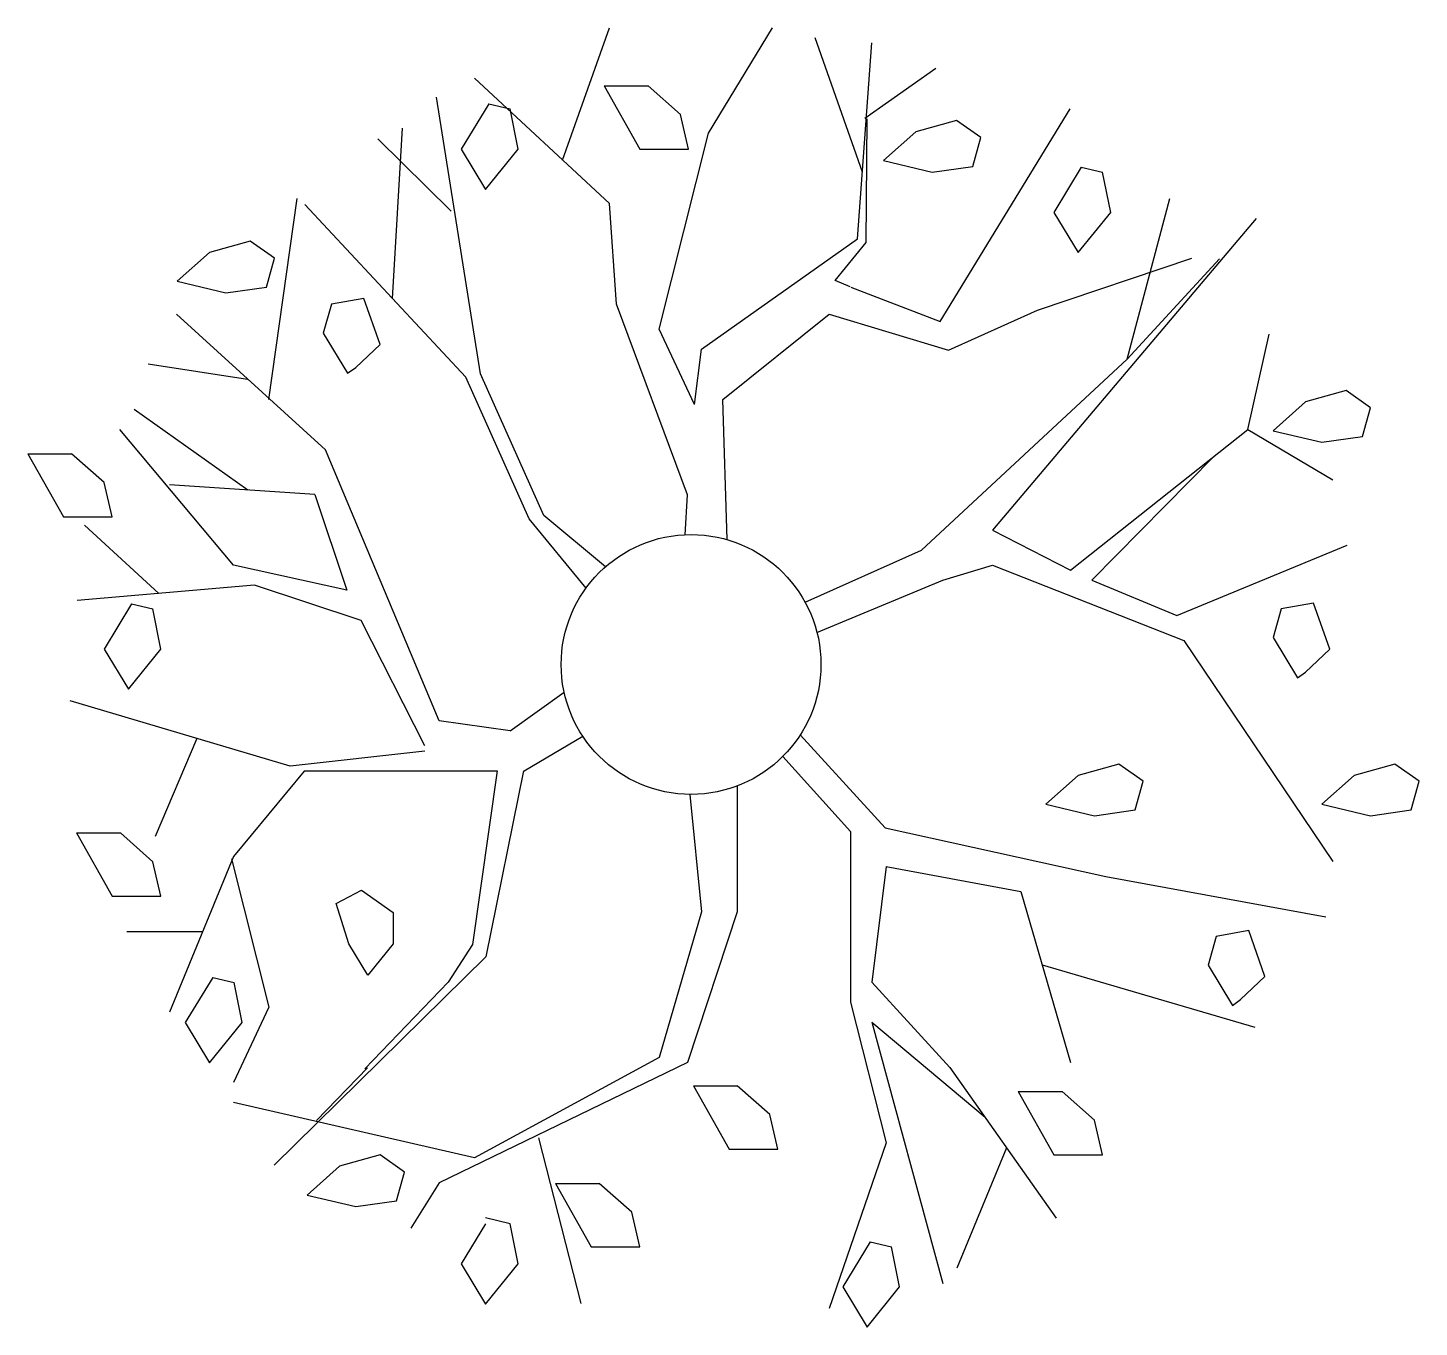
# Model space of a CAD drawing. Extents: x -30.6 to 33.6, y -30.6 to 29.4.
import ezdxf

# ---------------------------------------------------------------- set-up
doc = ezdxf.new("R2010")
doc.units = 0
doc.layers.get('0').update_dxf_attribs({"linetype": 'CONTINUOUS'})

msp = doc.modelspace()

# ---------------------------------------------------------------- linework, layer by layer
at = {"color": 7, "linetype": 'CONTINUOUS'}
for p, q in [((-5.932192, 23.297256), (-3.774921, 29.406631)), ((0.812101, 24.535202), (3.760906, 29.406631)), ((7.915707, 22.743607), (5.726788, 28.942673)), ((7.692627, 19.663834), (8.347927, 28.710648)), ((-3.77492, 21.287613), (-10.000187, 27.086838)), ((8.02029, 25.231155), (11.296749, 27.550797)), ((-4.013927, 26.723343), (-2.36429, 23.803543)), ((-4.013927, 26.723343), (-1.989384, 26.723343)), ((-0.489717, 25.396133), (-1.989384, 26.723343)), ((-9.726654, 13.429352), (-11.756198, 26.201767)), ((-9.34705, 25.893845), (-10.612398, 23.803513)), ((-9.34705, 25.893845), (-8.362919, 25.661575)), ((-7.988008, 23.803513), (-8.362919, 25.661575)), ((-0.114809, 23.803543), (-0.489717, 25.396133)), ((8.078827, 19.493912), (8.131496, 25.19957)), ((12.257305, 25.130753), (10.382748, 24.599869)), ((11.507477, 15.840469), (17.506073, 25.661575)), ((13.38208, 24.334427), (12.257305, 25.130753)), ((-13.796986, 16.910294), (-13.334735, 24.764877)), ((-1.481415, 15.488388), (0.812101, 24.535202)), ((10.382748, 24.599869), (8.883118, 23.27269)), ((-11.079683, 20.933151), (-14.462252, 24.285904)), ((-10.612398, 23.803513), (-9.487642, 21.94548)), ((-9.487642, 21.94548), (-7.988008, 23.803513)), ((-2.36429, 23.803543), (-0.114809, 23.803543)), ((13.007141, 23.007248), (13.38208, 24.334427)), ((8.883118, 23.27269), (11.132584, 22.741806)), ((11.132584, 22.741806), (13.007141, 23.007248)), ((18.021641, 22.974075), (16.756271, 20.883713)), ((18.021641, 22.974075), (19.005768, 22.741806)), ((19.380676, 20.883713), (19.005768, 22.741806)), ((-19.501892, 12.240784), (-18.191317, 21.519608)), ((-10.403168, 13.269699), (-17.84482, 21.252457)), ((-3.447281, 16.648239), (-3.77492, 21.287613)), ((20.143158, 14.096558), (22.109024, 21.519608)), ((26.106407, 20.591873), (13.917892, 6.209595)), ((16.756271, 20.883713), (17.881042, 19.025711)), ((17.881042, 19.025711), (19.380676, 20.883713)), ((-20.36014, 19.556564), (-22.234697, 19.025681)), ((-19.235369, 18.760269), (-20.36014, 19.556564)), ((0.484467, 14.560501), (7.692627, 19.663834)), ((6.656677, 17.741196), (8.078827, 19.493912)), ((-22.234697, 19.025681), (-23.734331, 17.698502)), ((-19.610292, 17.43306), (-19.235369, 18.760269)), ((16.006439, 16.371353), (23.129776, 18.760269)), ((20.143158, 14.096558), (24.402542, 18.735977)), ((-23.734331, 17.698502), (-21.484865, 17.167618)), ((-21.484865, 17.167618), (-19.610292, 17.43306)), ((7.341415, 17.442886), (6.656677, 17.741196)), ((7.383453, 17.43306), (11.507477, 15.840469)), ((-15.111329, 16.902237), (-16.610979, 16.636795)), ((-14.361512, 14.778732), (-15.111329, 16.902237)), ((-16.880737, 9.921051), (-23.761261, 16.18428)), ((-16.610979, 16.636795), (-16.985901, 15.309586)), ((-0.170837, 7.833328), (-3.447281, 16.648239)), ((1.467407, 12.240784), (6.382065, 16.18428)), ((6.382065, 16.18428), (11.882385, 14.51329)), ((11.882385, 14.51329), (16.006439, 16.371353)), ((0.156799, 12.008804), (-1.481415, 15.488388)), ((-16.985901, 15.309586), (-15.861145, 13.451523)), ((25.713135, 10.848969), (26.696045, 15.256363)), ((-15.486237, 13.716965), (-14.361512, 14.778732)), ((0.156799, 12.008804), (0.484467, 14.560501)), ((-20.484818, 13.16864), (-25.071869, 13.864563)), ((-15.861145, 13.451523), (-15.486237, 13.716965)), ((10.641449, 5.281693), (20.143158, 14.096558)), ((-7.471619, 6.723816), (-10.403168, 13.269699)), ((-6.795105, 6.883484), (-9.726654, 13.429352)), ((1.662006, 5.765213), (1.467407, 12.240784)), ((30.253113, 12.655273), (28.37854, 12.12439)), ((31.377869, 11.858948), (30.253113, 12.655273)), ((-20.467602, 8.053085), (-25.727142, 11.776871)), ((28.37854, 12.12439), (26.878906, 10.797195)), ((31.002945, 10.531754), (31.377869, 11.858948)), ((-21.14012, 4.5858), (-26.382446, 10.848969)), ((17.522003, 4.353836), (25.713135, 10.848969)), ((25.713135, 10.848969), (29.644852, 8.529312)), ((26.878906, 10.797195), (29.128372, 10.266312)), ((29.128372, 10.266312), (31.002945, 10.531754)), ((-30.632729, 9.735428), (-28.983093, 6.815659)), ((-30.632729, 9.735428), (-28.6082, 9.735428)), ((-27.108536, 8.408249), (-28.6082, 9.735428)), ((-11.638411, -2.605286), (-16.880737, 9.921051)), ((18.504944, 3.889877), (24.135059, 9.597641)), ((-26.733627, 6.815659), (-27.108536, 8.408249)), ((-17.38397, 7.845169), (-24.088928, 8.297272)), ((-17.38397, 7.845169), (-15.897795, 3.425919)), ((-0.270763, 5.993881), (-0.170837, 7.833328)), ((-28.983093, 6.815659), (-26.733627, 6.815659)), ((-24.587286, 3.281509), (-28.02066, 6.441513)), ((-4.851742, 3.529953), (-7.471619, 6.723816)), ((-3.954029, 4.512833), (-6.795105, 6.883484)), ((13.917892, 6.209595), (17.522003, 4.353836)), ((5.261684, 2.883514), (10.641449, 5.281693)), ((22.436661, 2.266083), (30.300156, 5.513657)), ((-15.897795, 3.425919), (-21.14012, 4.5858)), ((11.62439, 3.889877), (13.917892, 4.5858)), ((13.917892, 4.5858), (22.764328, 1.106247)), ((5.814919, 1.478745), (11.62439, 3.889877)), ((18.504944, 3.889877), (22.436661, 2.266083)), ((-20.157179, 3.657883), (-28.348312, 2.96196)), ((-15.242491, 2.034103), (-20.157179, 3.657883)), ((-25.843197, 2.80101), (-27.108566, 0.710663)), ((-25.843197, 2.80101), (-24.859068, 2.568741)), ((28.753479, 2.834183), (27.25383, 2.568741)), ((29.503296, 0.710663), (28.753479, 2.834183)), ((-24.484159, 0.710663), (-24.859068, 2.568741)), ((-12.293683, -3.765182), (-15.242491, 2.034103)), ((27.25383, 2.568741), (26.878906, 1.241547)), ((-27.108566, 0.710663), (-25.983795, -1.147354)), ((-25.983795, -1.147354), (-24.484159, 0.710663)), ((22.764328, 1.106247), (29.644855, -9.100494)), ((26.878906, 1.241547), (28.003662, -0.616531)), ((28.378571, -0.351089), (29.503296, 0.710663)), ((28.003662, -0.616531), (28.378571, -0.351089)), ((-8.361965, -3.069244), (-5.86237, -1.277725)), ((-18.51895, -4.693039), (-28.675949, -1.677429)), ((-8.361965, -3.069244), (-11.638411, -2.605286)), ((-22.826212, -3.414215), (-24.744198, -7.940613)), ((-4.994528, -3.32486), (-7.706661, -4.925018)), ((8.965466, -7.540787), (5.04372, -3.249756)), ((-12.293683, -3.997101), (-18.51895, -4.693039)), ((4.236971, -4.248306), (7.364994, -7.708633)), ((-17.863676, -4.925018), (-21.140118, -8.868515)), ((-9.651531, -4.925018), (-17.863676, -4.925018)), ((-8.953625, -4.911743), (-10.087734, -12.941116)), ((-9.651531, -4.911743), (-8.953625, -4.911743)), ((-7.732281, -4.911743), (-9.477062, -13.497009)), ((-7.732281, -4.925018), (-7.706661, -4.925018)), ((17.881012, -5.128891), (16.381382, -6.456085)), ((19.755569, -4.598007), (17.881012, -5.128891)), ((20.880341, -5.394333), (19.755569, -4.598007)), ((30.628036, -5.128891), (29.128407, -6.456085)), ((32.502609, -4.598007), (30.628036, -5.128891)), ((33.627365, -5.394333), (32.502609, -4.598007)), ((2.122683, -5.611969), (2.122684, -11.420166)), ((20.505405, -6.721527), (20.880341, -5.394333)), ((33.252441, -6.721527), (33.627365, -5.394333)), ((-0.062401, -5.999664), (0.48447, -11.420166)), ((16.381382, -6.456085), (18.630848, -6.986969)), ((18.630848, -6.986969), (20.505405, -6.721527)), ((29.128407, -6.456085), (31.377872, -6.986969)), ((31.377872, -6.986969), (33.252441, -6.721527)), ((7.364994, -7.708633), (7.364994, -15.595657)), ((8.965466, -7.540787), (19.160221, -9.796371)), ((-28.383259, -7.783295), (-26.733624, -10.703079)), ((-28.383259, -7.783295), (-26.35873, -7.783295)), ((-24.859066, -9.110489), (-26.35873, -7.783295)), ((-21.140118, -8.868515), (-24.088924, -16.059616)), ((-21.229877, -8.976547), (-19.501888, -15.827637)), ((-24.484158, -10.703079), (-24.859066, -9.110489)), ((9.003239, -9.332413), (8.347935, -14.66774)), ((9.003239, -9.332413), (15.228504, -10.49231)), ((19.160221, -9.796371), (29.317219, -11.65213)), ((-26.733624, -10.703079), (-24.484158, -10.703079)), ((-16.38699, -11.043488), (-15.218868, -10.423187)), ((-15.218896, -10.423203), (-13.758709, -11.457016)), ((15.228504, -10.49231), (17.522011, -18.379272)), ((-15.802944, -12.904312), (-16.38699, -11.043488)), ((-13.758709, -11.457016), (-13.758709, -12.904312)), ((0.48447, -11.420166), (-1.481409, -18.147308)), ((2.122684, -11.420166), (-0.170832, -18.379272)), ((-22.566959, -12.348083), (-26.054806, -12.348083)), ((24.25452, -12.561142), (23.879581, -13.888336)), ((25.754154, -12.2957), (24.25452, -12.561142)), ((26.503986, -14.41922), (25.754154, -12.2957)), ((-14.926845, -14.351547), (-15.802944, -12.904312)), ((-13.758709, -12.904312), (-14.926845, -14.351547)), ((-10.087734, -12.941116), (-11.221828, -14.670532)), ((-9.477062, -13.497009), (-19.247812, -23.132263)), ((16.212532, -13.876205), (26.040779, -16.755478)), ((23.879581, -13.888336), (25.004337, -15.746414)), ((-22.094065, -14.452347), (-23.359432, -16.542694)), ((-22.094065, -14.452347), (-21.109936, -14.684616)), ((-20.735027, -16.542694), (-21.109936, -14.684616)), ((-11.221828, -14.670532), (-15.060344, -18.685226)), ((8.347935, -14.66774), (11.952045, -18.611252)), ((25.379246, -15.480972), (26.503986, -14.41922)), ((-19.501888, -15.827637), (-21.140116, -19.30719)), ((7.364994, -15.595657), (9.003242, -22.090805)), ((25.004337, -15.746414), (25.379246, -15.480972)), ((-23.359432, -16.542694), (-22.234659, -18.400711)), ((-22.234659, -18.400711), (-20.735027, -16.542694)), ((8.347935, -16.523514), (11.624397, -28.585968)), ((8.347935, -16.523514), (13.578087, -20.913712)), ((-0.170832, -18.379272), (-11.638407, -23.946579)), ((-1.481409, -18.147308), (-10.000177, -22.786743)), ((11.952045, -18.611252), (16.866707, -25.570358)), ((-14.950294, -18.638092), (-17.292683, -21.064316)), ((0.110121, -19.462463), (1.759756, -22.382248)), ((0.110121, -19.462463), (2.134665, -19.462463)), ((3.634329, -20.789658), (2.134665, -19.462463)), ((15.106655, -19.727905), (16.756279, -22.64769)), ((15.106655, -19.727905), (17.131187, -19.727905)), ((18.630852, -21.055099), (17.131187, -19.727905)), ((-10.000177, -22.786743), (-21.140116, -20.235046)), ((4.009222, -22.382248), (3.634329, -20.789658)), ((19.005745, -22.647675), (18.630852, -21.055099)), ((-7.051386, -21.858841), (-5.085518, -29.51387)), ((1.759756, -22.382248), (4.009222, -22.382248)), ((9.003242, -22.090805), (6.382072, -29.74585)), ((14.573204, -22.322784), (12.279686, -27.890091)), ((-14.361536, -22.64769), (-16.236094, -23.178574)), ((-13.236765, -23.444), (-14.361536, -22.64769)), ((16.756279, -22.64769), (19.005745, -22.647675)), ((-16.236094, -23.178574), (-17.735727, -24.505768)), ((-13.611689, -24.771194), (-13.236765, -23.444)), ((-11.638407, -23.946579), (-12.948983, -26.034317)), ((-6.263399, -23.974884), (-4.613762, -26.894669)), ((-6.263399, -23.974884), (-4.238871, -23.974884)), ((-2.739206, -25.302078), (-4.238871, -23.974884)), ((-17.735727, -24.505768), (-15.486261, -25.036636)), ((-15.486261, -25.036636), (-13.611689, -24.771194)), ((-8.362907, -25.832901), (-9.487633, -25.567459)), ((-2.364298, -26.894669), (-2.739206, -25.302078)), ((-9.487633, -25.832901), (-10.612389, -27.690979)), ((-7.987999, -27.690979), (-8.362907, -25.832901)), ((-4.613762, -26.894669), (-2.364298, -26.894669)), ((8.273891, -26.662338), (7.008522, -28.752686)), ((8.273891, -26.662338), (9.258018, -26.894608)), ((9.632927, -28.752686), (9.258018, -26.894608)), ((-10.612389, -27.690979), (-9.487633, -29.548996)), ((-9.487633, -29.548996), (-7.987999, -27.690979)), ((7.008522, -28.752686), (8.133293, -30.610703)), ((8.133293, -30.610703), (9.632927, -28.752686))]:
    msp.add_line(p, q, dxfattribs=at)
msp.add_circle((0, 0), 6, dxfattribs=at)

doc.saveas('drawing.dxf')
